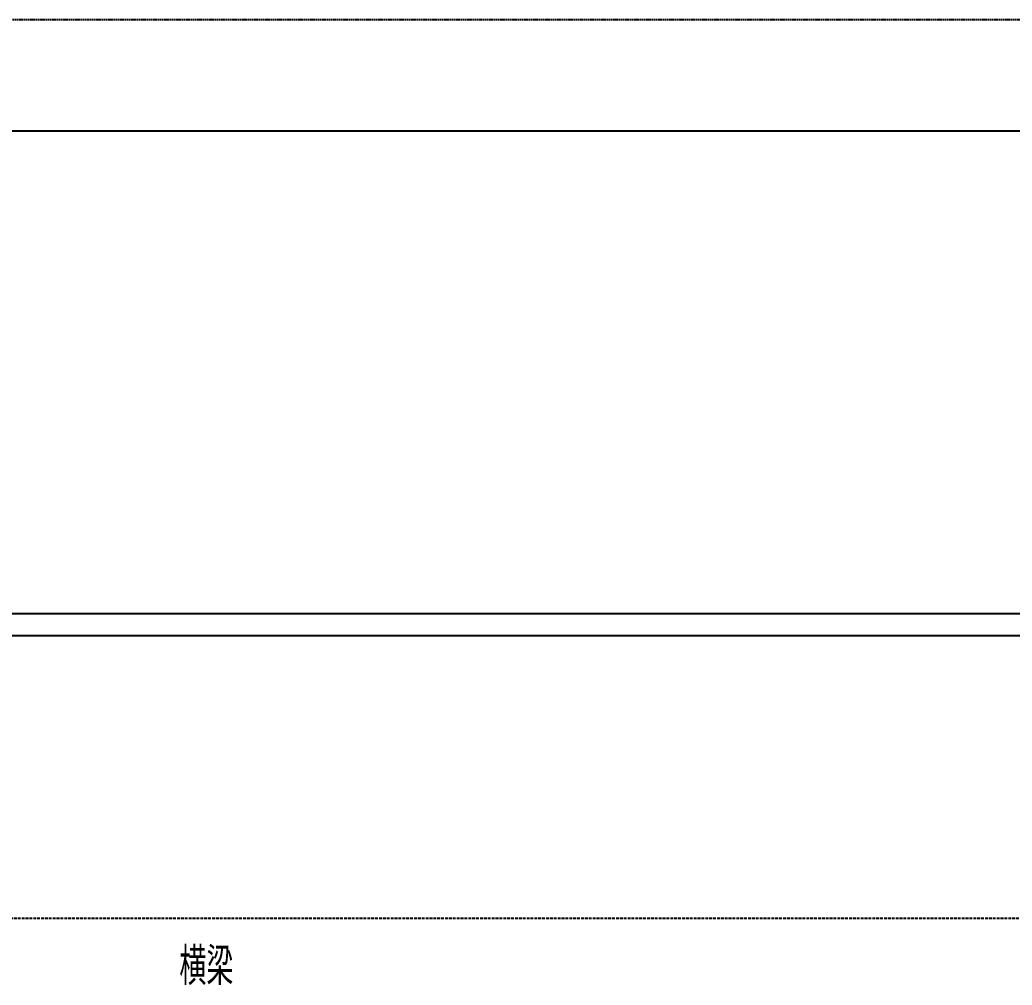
# Model space of a CAD drawing. Extents: x -1899985 to 1774885, y 556286 to 2175695.
# Drawn here: x -1751109 to -1749321, y 576067 to 577807 of the extents above; entities that cross this region are included whole.
import ezdxf

# ---------------------------------------------------------------- set-up
doc = ezdxf.new("R2010")
doc.units = 0
doc.header["$LTSCALE"] = 10
doc.header["$MEASUREMENT"] = 0
for name, pattern in [('20剖面图$0$__DASH', [0.35, 0.25, -0.1]), ('20剖面图$0$DASH', [0.35, 0.25, -0.1]), ('20剖面图$0$DOTE', [2.42, 2, -0.2, 0.02, -0.2])]:
    doc.linetypes.add(name, pattern=pattern)
for name, color, linetype in [('20剖面图$0$A-AXIS-DOTE', 14, '20剖面图$0$DOTE'), ('20剖面图$0$A-LIN-V', 9, 'Continuous'), ('20剖面图$0$FHSGH10105-主梁-04', 7, 'Continuous'), ('20剖面图$0$FHSGH10105-主梁-06', 7, 'Continuous'), ('20剖面图$0$PUB_TEXT', 7, 'Continuous'), ('A-LIN-V', 9, 'Continuous')]:
    doc.layers.add(name, color=color, linetype=linetype)
doc.styles.add('20剖面图$0$A-STANDARD', font='SIMPLEX', dxfattribs={"bigfont": 'GBCBIG'})

# ---------------------------------------------------------------- blocks, each defined once
blk = doc.blocks.new('20剖面图$0$3243243')
at = {"color": 6, "linetype": '20剖面图$0$DASH'}
blk.add_line((1570255.4, 577182.5), (1562425.4, 577182.5), dxfattribs=at)
at = {"layer": '20剖面图$0$FHSGH10105-主梁-04', "color": 4, "linetype": 'Continuous'}
blk.add_line((1562470.6, 576982.5), (1570255.4, 576982.5), dxfattribs=at)
at = {"layer": '20剖面图$0$FHSGH10105-主梁-06', "color": 4, "linetype": 'Continuous'}
for p, q in [((1562724.4, 576111.8), (1570255.4, 576111.8)), ((1562731.1, 576072.5), (1570255.4, 576072.5))]:
    blk.add_line(p, q, dxfattribs=at)
blk = doc.blocks.new('20剖面图$0$b234swerwr')
at = {"layer": '20剖面图$0$A-LIN-V'}
blk.add_blockref('20剖面图$0$3243243', (-3140460.8, 0), dxfattribs=at)
at = {"layer": '20剖面图$0$PUB_TEXT', "style": '20剖面图$0$A-STANDARD'}
blk.add_text('横梁', height=67.52, dxfattribs=at).set_placement((-1576816.2, 575442))
blk = doc.blocks.new('20剖面图')
at = {"layer": '20剖面图$0$A-AXIS-DOTE', "linetype": '20剖面图$0$__DASH', "ltscale": 2}
blk.add_line((-1670110.4, 576187.3), (-1772486.1, 576187.3), dxfattribs=at)
at = {"layer": '20剖面图$0$A-LIN-V'}
blk.add_blockref('20剖面图$0$b234swerwr', (-174005, 625), dxfattribs=at)

msp = doc.modelspace()

# ---------------------------------------------------------------- block references
at = {"layer": 'A-LIN-V'}
msp.add_blockref('20剖面图', (0, 0), dxfattribs=at)

doc.saveas('drawing.dxf')
